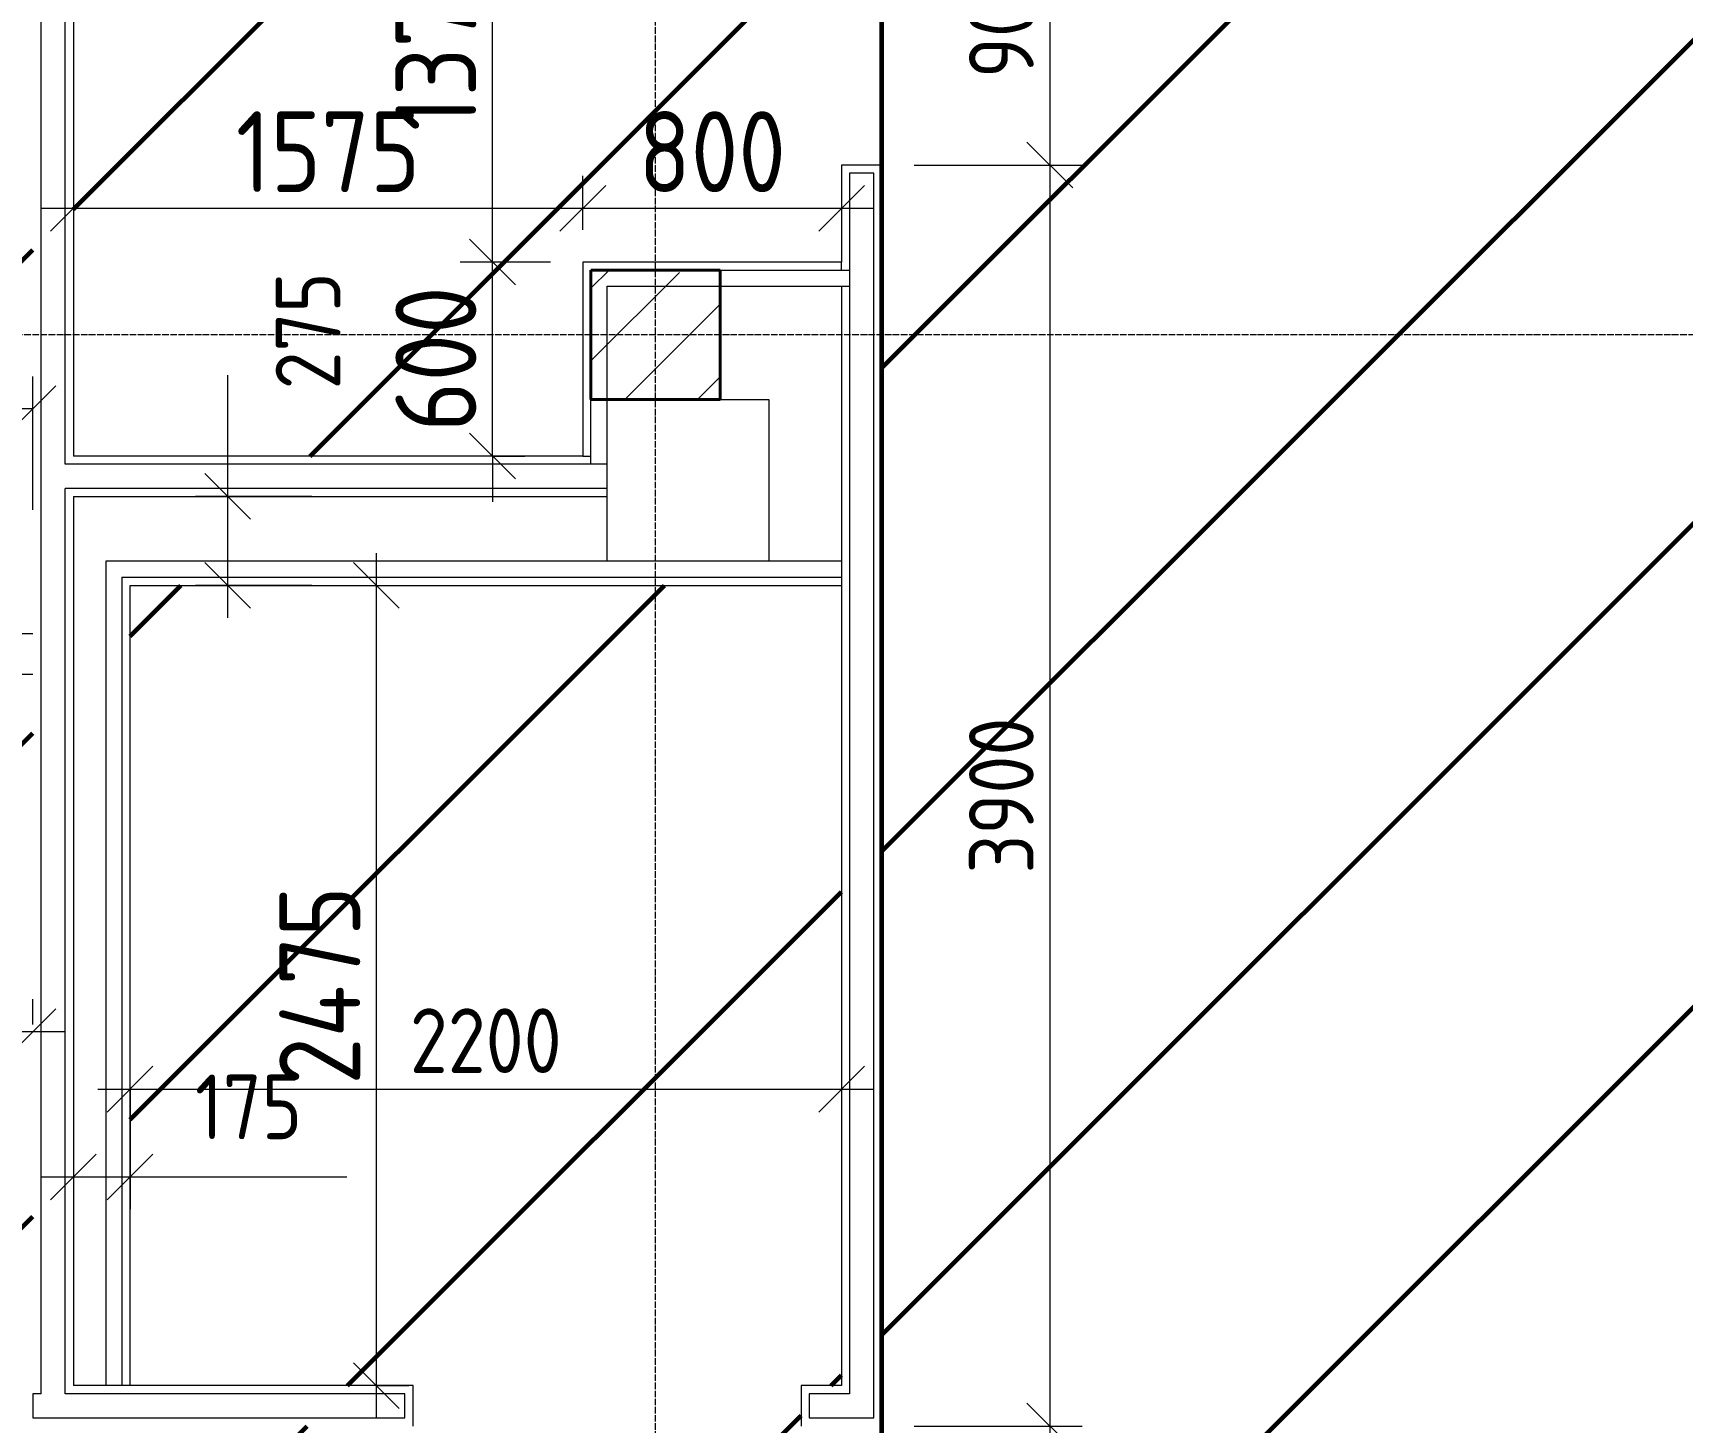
# Model space of a CAD drawing. Header units: millimetres. Extents: x -56773 to 323062, y -262288 to 76460.
# Drawn here: x -15516 to -10417, y -192586 to -188290 of the extents above; entities that cross this region are included whole.
import ezdxf

# ---------------------------------------------------------------- set-up
doc = ezdxf.new("R2010")
doc.units = ezdxf.units.MM
doc.linetypes.add('ADSK_Линия сетки', pattern=[25, 20, -2.5, 0, -2.5])
for name, color, linetype, lineweight in [('1.1)Стяжка керамзит  2 этаж', 5, 'Continuous', 60), ('Несущие колонны', 7, 'Continuous', 18), ('Оси', 7, 'Continuous', 9), ('Перекрытие', 7, 'Continuous', 18), ('Размеры', 7, 'Continuous', 9), ('Стены внутренние', 7, 'Continuous', 18), ('Стены штриховка', 7, 'Continuous', 9)]:
    doc.layers.add(name, color=color, linetype=linetype, lineweight=lineweight)
doc.styles.add('GOST Common_2', font='', dxfattribs={"width": 0.9, "height": 250})
doc.styles.add('GOST Common_3', font='', dxfattribs={"width": 0.9, "height": 200})
doc.styles.get('GOST Common_2').set_extended_font_data('GOST Common')
doc.styles.get('GOST Common_3').set_extended_font_data('GOST Common')
doc.dimstyles.new('ADSK_Основной_2_0', dxfattribs={"dimscale": 304.8, "dimtxt": 201.142999, "dimasz": 0.463911, "dimexe": 0.328084, "dimexo": 0.328084, "dimgap": 0.164042, "dimtad": 1, "dimdec": 3, "dimrnd": 0.001, "dimdsep": 46, "dimtxsty": 'GOST Common_3', "dimblk1": 'OBLIQUE', "dimblk2": 'OBLIQUE', "dimsah": 1, "dimcen": 0.09, "dimdle": 0.328084, "dimazin": 2, "dimtfac": 1, "dimtdec": 4, "dimtix": 1, "dimtmove": 0, "dimatfit": 3, "dimfxl": 1, "dimtvp": 1, "dimtolj": 1, "dimtzin": 0, "dimlwd": 20, "dimlwe": 20, "dimarcsym": 2})
doc.dimstyles.new('ADSK_Основной_2_0_2', dxfattribs={"dimscale": 304.8, "dimtxt": 201.142999, "dimasz": 0.463911, "dimexe": 0.328084, "dimexo": 0.328084, "dimgap": 0.164042, "dimtad": 1, "dimdec": 3, "dimrnd": 0.001, "dimdsep": 46, "dimtxsty": 'GOST Common_3', "dimblk1": 'OBLIQUE', "dimblk2": 'OBLIQUE', "dimsah": 1, "dimcen": 0.09, "dimdle": 0.328084, "dimazin": 2, "dimtfac": 1, "dimtdec": 4, "dimtix": 1, "dimtmove": 0, "dimatfit": 3, "dimfxl": 1, "dimtvp": 1, "dimtolj": 1, "dimtzin": 0, "dimlwd": 20, "dimlwe": 20, "dimarcsym": 2})
doc.dimstyles.new('ADSK_Основной_2_0_3', dxfattribs={"dimscale": 304.8, "dimtxt": 201.142999, "dimasz": 0.463911, "dimexe": 0.328084, "dimexo": 0.328084, "dimgap": 0.164042, "dimtad": 1, "dimdec": 3, "dimrnd": 0.001, "dimdsep": 46, "dimtxsty": 'GOST Common_2', "dimblk1": 'OBLIQUE', "dimblk2": 'OBLIQUE', "dimsah": 1, "dimcen": 0.09, "dimdle": 0.328084, "dimazin": 2, "dimtfac": 1, "dimtdec": 4, "dimtix": 1, "dimtmove": 0, "dimatfit": 3, "dimfxl": 1, "dimtvp": 1, "dimtolj": 1, "dimtzin": 0, "dimlwd": 20, "dimlwe": 20, "dimarcsym": 2})

# ---------------------------------------------------------------- blocks, each defined once
blk = doc.blocks.new('ADSK_КолоннаЖБ_Прямоугольная - 400x400 мм-1807142-Кладочный план 4-го этажа')
at = {"layer": 'Несущие колонны', "lineweight": 40}
for p, q in [((-200, 200), (200, 200)), ((-200, -200), (-200, 200)), ((200, 200), (200, -200)), ((200, -200), (-200, -200))]:
    blk.add_line(p, q, dxfattribs=at)
blk = doc.blocks.new('_Oblique')
at = {"color": 0, "linetype": 'ByBlock', "lineweight": -2}
blk.add_line((-0.5, -0.5), (0.5, 0.5), dxfattribs=at)
blk = doc.blocks.new('*D6336')
at = {"layer": 'Defpoints', "color": 0, "transparency": 16777216}
for p in [(-12890.6, -187798.5), (-12890.6, -188698.5), (-12371.5, -188698.5)]:
    blk.add_point(p, dxfattribs=at)
at = {"layer": 'Размеры', "color": 0, "lineweight": 20, "transparency": 16777216}
for p, q in [((-12371.5, -187698.5), (-12371.5, -188798.5)), ((-12790.6, -187798.5), (-12271.5, -187798.5)), ((-12790.6, -188698.5), (-12271.5, -188698.5))]:
    blk.add_line(p, q, dxfattribs=at)
at = {"layer": 'Размеры', "color": 0, "lineweight": 20, "transparency": 16777216, "xscale": 141.4, "yscale": 141.4, "zscale": 141.4}
for p, rotation in [((-12371.5, -187798.5), 90), ((-12371.5, -188698.5), 270)]:
    blk.add_blockref('_Oblique', p, dxfattribs=dict(at, rotation=rotation))
at = {"layer": 'Размеры', "color": 0, "lineweight": 9, "transparency": 16777216, "insert": (-12521.5, -188248.5), "char_height": 200, "width": 454.106, "attachment_point": 5, "rotation": 90, "style": 'GOST Common_3'}
blk.add_mtext('\\A1;900', dxfattribs=at)
blk = doc.blocks.new('*D6337')
at = {"layer": 'Defpoints', "color": 0, "transparency": 16777216}
for p in [(-12890.6, -188698.5), (-12890.6, -192598.5), (-12371.5, -192598.5)]:
    blk.add_point(p, dxfattribs=at)
at = {"layer": 'Размеры', "color": 0, "lineweight": 20, "transparency": 16777216}
for p, q in [((-12371.5, -188598.5), (-12371.5, -192698.5)), ((-12790.6, -188698.5), (-12271.5, -188698.5)), ((-12790.6, -192598.5), (-12271.5, -192598.5))]:
    blk.add_line(p, q, dxfattribs=at)
at = {"layer": 'Размеры', "color": 0, "lineweight": 20, "transparency": 16777216, "xscale": 141.4, "yscale": 141.4, "zscale": 141.4}
for p, rotation in [((-12371.5, -188698.5), 90), ((-12371.5, -192598.5), 270)]:
    blk.add_blockref('_Oblique', p, dxfattribs=dict(at, rotation=rotation))
at = {"layer": 'Размеры', "color": 0, "lineweight": 9, "transparency": 16777216, "insert": (-12521.5, -190648.5), "char_height": 200, "width": 605.475, "attachment_point": 5, "rotation": 90, "style": 'GOST Common_3'}
blk.add_mtext('\\A1;3900', dxfattribs=at)
blk = doc.blocks.new('*D6338')
at = {"layer": 'Defpoints', "color": 0, "transparency": 16777216}
for p in [(-12890.6, -192598.5), (-13015.6, -194998.5), (-12371.5, -194998.5)]:
    blk.add_point(p, dxfattribs=at)
at = {"layer": 'Размеры', "color": 0, "lineweight": 20, "transparency": 16777216}
for p, q in [((-12371.5, -192498.5), (-12371.5, -195098.5)), ((-12790.6, -192598.5), (-12271.5, -192598.5)), ((-12915.6, -194998.5), (-12271.5, -194998.5))]:
    blk.add_line(p, q, dxfattribs=at)
at = {"layer": 'Размеры', "color": 0, "lineweight": 20, "transparency": 16777216, "xscale": 141.4, "yscale": 141.4, "zscale": 141.4}
for p, rotation in [((-12371.5, -192598.5), 90), ((-12371.5, -194998.5), 270)]:
    blk.add_blockref('_Oblique', p, dxfattribs=dict(at, rotation=rotation))
at = {"layer": 'Размеры', "color": 0, "lineweight": 9, "transparency": 16777216, "insert": (-12521.5, -193798.5), "char_height": 200, "width": 625.93, "attachment_point": 5, "rotation": 90, "style": 'GOST Common_3'}
blk.add_mtext('\\A1;2400', dxfattribs=at)
blk = doc.blocks.new('*D6383')
at = {"layer": 'Defpoints', "color": 0, "transparency": 16777216}
for p in [(-16790.6, -191248.5), (-15515.6, -191378.6), (-15515.6, -191456.7)]:
    blk.add_point(p, dxfattribs=at)
at = {"layer": 'Размеры', "color": 0, "lineweight": 20, "transparency": 16777216}
for p, q in [((-15515.6, -191356.7), (-15515.6, -191278.6)), ((-16790.6, -191348.5), (-16790.6, -191478.6)), ((-16890.6, -191378.6), (-15415.6, -191378.6))]:
    blk.add_line(p, q, dxfattribs=at)
at = {"layer": 'Размеры', "color": 0, "lineweight": 20, "transparency": 16777216, "xscale": 141.4, "yscale": 141.4, "zscale": 141.4, "rotation": 180}
blk.add_blockref('_Oblique', (-16790.6, -191378.6), dxfattribs=at)
at = {"layer": 'Размеры', "color": 0, "lineweight": 20, "transparency": 16777216, "xscale": 141.4, "yscale": 141.4, "zscale": 141.4}
blk.add_blockref('_Oblique', (-15515.6, -191378.6), dxfattribs=at)
at = {"layer": 'Размеры', "color": 0, "lineweight": 9, "transparency": 16777216, "insert": (-16474.1, -191062), "char_height": 200, "width": 560.473, "attachment_point": 1, "line_spacing_factor": 1.022761, "style": 'GOST Common_3'}
blk.add_mtext('\\A1;1275', dxfattribs=at)
blk = doc.blocks.new('*D6386')
at = {"layer": 'Defpoints', "color": 0, "transparency": 16777216}
for p in [(-15515.6, -189452.4), (-15515.6, -189864.5), (-15690.6, -190148.5)]:
    blk.add_point(p, dxfattribs=at)
at = {"layer": 'Размеры', "color": 0, "lineweight": 20, "transparency": 16777216}
for p, q in [((-15690.6, -190048.5), (-15690.6, -189352.4)), ((-15515.6, -189764.5), (-15515.6, -189352.4)), ((-15690.6, -189452.4), (-16360.6, -189452.4)), ((-15515.6, -189452.4), (-15790.6, -189452.4))]:
    blk.add_line(p, q, dxfattribs=at)
at = {"layer": 'Размеры', "color": 0, "lineweight": 20, "transparency": 16777216, "xscale": 141.4, "yscale": 141.4, "zscale": 141.4, "rotation": 180}
blk.add_blockref('_Oblique', (-15690.6, -189452.4), dxfattribs=at)
at = {"layer": 'Размеры', "color": 0, "lineweight": 20, "transparency": 16777216, "xscale": 141.4, "yscale": 141.4, "zscale": 141.4}
blk.add_blockref('_Oblique', (-15515.6, -189452.4), dxfattribs=at)
at = {"layer": 'Размеры', "color": 0, "lineweight": 9, "transparency": 16777216, "insert": (-16300.9, -189135.7), "char_height": 200, "width": 409.104, "attachment_point": 1, "line_spacing_factor": 1.022761, "style": 'GOST Common_3'}
blk.add_mtext('\\A1;175', dxfattribs=at)
blk = doc.blocks.new('*D6389')
at = {"layer": 'Defpoints', "color": 0, "transparency": 16777216}
for p in [(-15390.6, -191456.7), (-15215.6, -191456.7), (-15215.6, -191827.8)]:
    blk.add_point(p, dxfattribs=at)
at = {"layer": 'Размеры', "color": 0, "lineweight": 20, "transparency": 16777216}
for p, q in [((-15390.6, -191556.7), (-15390.6, -191927.8)), ((-15215.6, -191556.7), (-15215.6, -191927.8)), ((-15490.6, -191827.8), (-15215.6, -191827.8)), ((-15215.6, -191827.8), (-14545.7, -191827.8))]:
    blk.add_line(p, q, dxfattribs=at)
at = {"layer": 'Размеры', "color": 0, "lineweight": 20, "transparency": 16777216, "xscale": 141.4, "yscale": 141.4, "zscale": 141.4, "rotation": 180}
blk.add_blockref('_Oblique', (-15390.6, -191827.8), dxfattribs=at)
at = {"layer": 'Размеры', "color": 0, "lineweight": 20, "transparency": 16777216, "xscale": 141.4, "yscale": 141.4, "zscale": 141.4}
blk.add_blockref('_Oblique', (-15215.6, -191827.8), dxfattribs=at)
at = {"layer": 'Размеры', "color": 0, "lineweight": 9, "transparency": 16777216, "insert": (-15014.5, -191511.2), "char_height": 200, "width": 409.104, "attachment_point": 1, "line_spacing_factor": 1.022761, "style": 'GOST Common_3'}
blk.add_mtext('\\A1;175', dxfattribs=at)
blk = doc.blocks.new('*D6390')
at = {"layer": 'Defpoints', "color": 0, "transparency": 16777216}
for p in [(-15215.6, -191456.7), (-13015.6, -191456.7), (-13015.6, -191556.6)]:
    blk.add_point(p, dxfattribs=at)
at = {"layer": 'Размеры', "color": 0, "lineweight": 20, "transparency": 16777216}
for p, q in [((-15315.6, -191556.6), (-12915.6, -191556.6)), ((-15215.6, -191556.7), (-15215.6, -191656.6)), ((-13015.6, -191556.7), (-13015.6, -191656.6))]:
    blk.add_line(p, q, dxfattribs=at)
at = {"layer": 'Размеры', "color": 0, "lineweight": 20, "transparency": 16777216, "xscale": 141.4, "yscale": 141.4, "zscale": 141.4, "rotation": 180}
blk.add_blockref('_Oblique', (-15215.6, -191556.6), dxfattribs=at)
at = {"layer": 'Размеры', "color": 0, "lineweight": 20, "transparency": 16777216, "xscale": 141.4, "yscale": 141.4, "zscale": 141.4}
blk.add_blockref('_Oblique', (-13015.6, -191556.6), dxfattribs=at)
at = {"layer": 'Размеры', "color": 0, "lineweight": 9, "transparency": 16777216, "insert": (-14115.6, -191406.6), "char_height": 200, "width": 605.475, "attachment_point": 5, "style": 'GOST Common_3'}
blk.add_mtext('\\A1;2200', dxfattribs=at)
blk = doc.blocks.new('*D6391')
at = {"layer": 'Defpoints', "color": 0, "transparency": 16777216}
for p in [(-14553.8, -189998.5), (-14453.8, -189998.5), (-14553.8, -192473.5)]:
    blk.add_point(p, dxfattribs=at)
at = {"layer": 'Размеры', "color": 0, "lineweight": 20, "transparency": 16777216}
for p, q in [((-14453.8, -192573.5), (-14453.8, -189898.5)), ((-14453.8, -189998.5), (-14353.8, -189998.5)), ((-14453.8, -192473.5), (-14353.8, -192473.5))]:
    blk.add_line(p, q, dxfattribs=at)
at = {"layer": 'Размеры', "color": 0, "lineweight": 20, "transparency": 16777216, "xscale": 141.4, "yscale": 141.4, "zscale": 141.4}
for p, rotation in [((-14453.8, -189998.5), 90), ((-14453.8, -192473.5), 270)]:
    blk.add_blockref('_Oblique', p, dxfattribs=dict(at, rotation=rotation))
at = {"layer": 'Размеры', "color": 0, "lineweight": 9, "transparency": 16777216, "insert": (-14628.8, -191236), "char_height": 250, "width": 625.93, "attachment_point": 5, "rotation": 90, "style": 'GOST Common_2'}
blk.add_mtext('\\A1;2475', dxfattribs=at)
blk = doc.blocks.new('*D6392')
at = {"layer": 'Defpoints', "color": 0, "transparency": 16777216}
for p in [(-14913.3, -189723.5), (-14553.8, -189723.5), (-14553.8, -189998.5)]:
    blk.add_point(p, dxfattribs=at)
at = {"layer": 'Размеры', "color": 0, "lineweight": 20, "transparency": 16777216}
for p, q in [((-14913.3, -189723.5), (-14913.3, -189348.8)), ((-14653.8, -189723.5), (-15013.3, -189723.5)), ((-14913.3, -190098.5), (-14913.3, -189723.5)), ((-14653.8, -189998.5), (-15013.3, -189998.5))]:
    blk.add_line(p, q, dxfattribs=at)
at = {"layer": 'Размеры', "color": 0, "lineweight": 20, "transparency": 16777216, "xscale": 141.4, "yscale": 141.4, "zscale": 141.4}
for p, rotation in [((-14913.3, -189723.5), 90), ((-14913.3, -189998.5), 270)]:
    blk.add_blockref('_Oblique', p, dxfattribs=dict(at, rotation=rotation))
at = {"layer": 'Размеры', "color": 0, "lineweight": 9, "transparency": 16777216, "insert": (-14765.2, -189392.6), "char_height": 200, "width": 454.106, "attachment_point": 1, "rotation": 90, "line_spacing_factor": 1.022761, "style": 'GOST Common_3'}
blk.add_mtext('\\A1;275', dxfattribs=at)
blk = doc.blocks.new('*D6393')
at = {"layer": 'Defpoints', "color": 0, "transparency": 16777216}
for p in [(-15390.6, -188732.3), (-13815.6, -188832.3), (-13815.6, -188998.5)]:
    blk.add_point(p, dxfattribs=at)
at = {"layer": 'Размеры', "color": 0, "lineweight": 20, "transparency": 16777216}
for p, q in [((-13815.6, -188898.5), (-13815.6, -188732.3)), ((-15490.6, -188832.3), (-13715.6, -188832.3)), ((-15390.6, -188832.3), (-15390.6, -188932.3))]:
    blk.add_line(p, q, dxfattribs=at)
at = {"layer": 'Размеры', "color": 0, "lineweight": 20, "transparency": 16777216, "xscale": 141.4, "yscale": 141.4, "zscale": 141.4, "rotation": 180}
blk.add_blockref('_Oblique', (-15390.6, -188832.3), dxfattribs=at)
at = {"layer": 'Размеры', "color": 0, "lineweight": 20, "transparency": 16777216, "xscale": 141.4, "yscale": 141.4, "zscale": 141.4}
blk.add_blockref('_Oblique', (-13815.6, -188832.3), dxfattribs=at)
at = {"layer": 'Размеры', "color": 0, "lineweight": 9, "transparency": 16777216, "insert": (-14603.1, -188657.3), "char_height": 250, "width": 560.473, "attachment_point": 5, "style": 'GOST Common_2'}
blk.add_mtext('\\A1;1575', dxfattribs=at)
blk = doc.blocks.new('*D6394')
at = {"layer": 'Defpoints', "color": 0, "transparency": 16777216}
for p in [(-13015.6, -188732.3), (-13015.6, -188832.3), (-13815.6, -188998.5)]:
    blk.add_point(p, dxfattribs=at)
at = {"layer": 'Размеры', "color": 0, "lineweight": 20, "transparency": 16777216}
for p, q in [((-13815.6, -188898.5), (-13815.6, -188732.3)), ((-13915.6, -188832.3), (-12915.6, -188832.3)), ((-13015.6, -188832.3), (-13015.6, -188932.3))]:
    blk.add_line(p, q, dxfattribs=at)
at = {"layer": 'Размеры', "color": 0, "lineweight": 20, "transparency": 16777216, "xscale": 141.4, "yscale": 141.4, "zscale": 141.4, "rotation": 180}
blk.add_blockref('_Oblique', (-13815.6, -188832.3), dxfattribs=at)
at = {"layer": 'Размеры', "color": 0, "lineweight": 20, "transparency": 16777216, "xscale": 141.4, "yscale": 141.4, "zscale": 141.4}
blk.add_blockref('_Oblique', (-13015.6, -188832.3), dxfattribs=at)
at = {"layer": 'Размеры', "color": 0, "lineweight": 9, "transparency": 16777216, "insert": (-13415.6, -188657.3), "char_height": 250, "width": 454.106, "attachment_point": 5, "style": 'GOST Common_2'}
blk.add_mtext('\\A1;800', dxfattribs=at)
blk = doc.blocks.new('*D6395')
at = {"layer": 'Defpoints', "color": 0, "transparency": 16777216}
for p in [(-14094.9, -188998.5), (-13815.6, -188998.5), (-14194.9, -189598.5)]:
    blk.add_point(p, dxfattribs=at)
at = {"layer": 'Размеры', "color": 0, "lineweight": 20, "transparency": 16777216}
for p, q in [((-14094.9, -188998.5), (-14094.9, -188857.1)), ((-13915.6, -188998.5), (-14194.9, -188998.5)), ((-14094.9, -189598.5), (-14094.9, -188998.5)), ((-14094.9, -189598.5), (-13994.9, -189598.5)), ((-14094.9, -189598.5), (-14094.9, -189739.9))]:
    blk.add_line(p, q, dxfattribs=at)
at = {"layer": 'Размеры', "color": 0, "lineweight": 20, "transparency": 16777216, "xscale": 141.4, "yscale": 141.4, "zscale": 141.4}
for p, rotation in [((-14094.9, -188998.5), 270), ((-14094.9, -189598.5), 90)]:
    blk.add_blockref('_Oblique', p, dxfattribs=dict(at, rotation=rotation))
at = {"layer": 'Размеры', "color": 0, "lineweight": 9, "transparency": 16777216, "insert": (-14269.9, -189298.5), "char_height": 250, "width": 454.106, "attachment_point": 5, "rotation": 90, "style": 'GOST Common_2'}
blk.add_mtext('\\A1;600', dxfattribs=at)
blk = doc.blocks.new('*D6396')
at = {"layer": 'Defpoints', "color": 0, "transparency": 16777216}
for p in [(-14194.9, -187623.5), (-14094.9, -187623.5), (-13815.6, -188998.5)]:
    blk.add_point(p, dxfattribs=at)
at = {"layer": 'Размеры', "color": 0, "lineweight": 20, "transparency": 16777216}
for p, q in [((-14094.9, -189098.5), (-14094.9, -187523.5)), ((-14094.9, -187623.5), (-13994.9, -187623.5)), ((-13915.6, -188998.5), (-14194.9, -188998.5))]:
    blk.add_line(p, q, dxfattribs=at)
at = {"layer": 'Размеры', "color": 0, "lineweight": 20, "transparency": 16777216, "xscale": 141.4, "yscale": 141.4, "zscale": 141.4}
for p, rotation in [((-14094.9, -187623.5), 90), ((-14094.9, -188998.5), 270)]:
    blk.add_blockref('_Oblique', p, dxfattribs=dict(at, rotation=rotation))
at = {"layer": 'Размеры', "color": 0, "lineweight": 9, "transparency": 16777216, "insert": (-14269.9, -188311), "char_height": 250, "width": 560.473, "attachment_point": 5, "rotation": 90, "style": 'GOST Common_2'}
blk.add_mtext('\\A1;1375', dxfattribs=at)

msp = doc.modelspace()

# ---------------------------------------------------------------- hatches: boundary and pattern name
at = {"layer": '1.1)Стяжка керамзит  2 этаж', "transparency": 33554687}
h = msp.add_hatch(dxfattribs=at)
h.set_pattern_fill('ANSI31', color=5, scale=333)
h.paths.add_polyline_path([(-9515.6385, -189498.4914), (-9640.6385, -189498.4914), (-9640.6385, -190548.4914), (-9765.6385, -190548.4914), (-9765.6385, -187843.4914), (-9640.6385, -187843.4914), (-9640.6385, -187943.4914), (-9515.6385, -187943.4914), (-9515.6385, -186643.4914), (-9640.6385, -186643.4914), (-9640.6385, -186743.4914), (-9765.6385, -186743.4914), (-9765.6385, -186538.4914), (-9765.6385, -186038.4914), (-9765.6385, -185848.4914), (-9765.6385, -185248.4914), (-9765.6385, -184728.4914), (-9765.6385, -184068.4914), (-9765.6385, -182048.4914), (-9640.6385, -182048.4914), (-9640.6385, -182198.4914), (-9515.6385, -182198.4914), (-9515.6385, -180798.4914), (-9640.6385, -180798.4914), (-9640.6385, -180948.4914), (-9765.6385, -180948.4914), (-9765.6385, -179748.4914), (-12890.6385, -179748.4914), (-12890.6385, -205573.4914), (-9515.6385, -205573.4914), (-9515.6385, -195798.4914), (-9640.6385, -195798.4914), (-9740.6385, -195798.4914), (-9765.6385, -195798.4914), (-9765.6385, -194723.4914), (-9640.6385, -194723.4914), (-9640.6385, -194998.4914), (-9515.6385, -194998.4914), (-9515.6385, -192473.4914), (-9640.6385, -192473.4914), (-9640.6385, -193673.4914), (-9765.6385, -193673.4914), (-9765.6385, -191598.4914), (-9640.6385, -191598.4914), (-9640.6385, -192348.4914), (-9515.6385, -192348.4914)])
h.paths.add_polyline_path([(-12770.185, -182943.7312), (-12010.185, -182943.7312), (-12010.185, -182938.7312), (-12770.185, -182938.7312)], flags=16)
h.paths.add_polyline_path([(-12010.185, -183904.7961), (-12770.185, -183904.7961), (-12770.185, -183909.7961), (-12010.185, -183909.7961)], flags=16)
h = msp.add_hatch(dxfattribs=at)
h.set_pattern_fill('ANSI31', color=5, scale=333)
h.paths.add_polyline_path([(-12890.6385, -187798.4914), (-13015.6385, -187798.4914), (-13015.6385, -187623.4914), (-15390.6385, -187623.4914), (-15390.6385, -189598.4914), (-13815.6385, -189598.4914), (-13815.6385, -188998.4914), (-13015.6385, -188998.4914), (-13015.6385, -188698.4914), (-12890.6385, -188698.4914)])
h = msp.add_hatch(dxfattribs=at)
h.set_pattern_fill('ANSI31', color=5, scale=333)
h.paths.add_polyline_path([(-12890.6385, -192598.4914), (-13140.6385, -192598.4914), (-13140.6385, -192473.4914), (-13015.6385, -192473.4914), (-13015.6385, -189998.4914), (-15215.6385, -189998.4914), (-15215.6385, -192473.4914), (-14340.6385, -192473.4914), (-14340.6385, -192598.4914), (-15540.6385, -192598.4914), (-15540.6385, -192473.4914), (-15515.6385, -192473.4914), (-15515.6385, -190273.4914), (-15690.6385, -190273.4914), (-15690.6385, -190148.4914), (-15515.6385, -190148.4914), (-15515.6385, -188098.4914), (-16790.6385, -188098.4914), (-16790.6385, -190148.4914), (-16590.6385, -190148.4914), (-16590.6385, -190273.4914), (-16790.6385, -190273.4914), (-16790.6385, -191248.4914), (-16965.6385, -191248.4914), (-16965.6385, -192473.4914), (-16440.6385, -192473.4914), (-16440.6385, -192598.4914), (-18415.6385, -192598.4914), (-18415.6385, -192473.4914), (-17090.6385, -192473.4914), (-17090.6385, -189548.4914), (-17290.6385, -189548.4914), (-17290.6385, -189498.4914), (-17090.6385, -189498.4914), (-17090.6385, -187898.4914), (-18290.6385, -187898.4914), (-18290.6385, -189498.4914), (-18030.6385, -189498.4914), (-18030.6385, -189548.4914), (-18440.6385, -189548.4914), (-18440.6385, -189498.4914), (-18340.6385, -189498.4914), (-18340.6385, -187898.4914), (-19540.6385, -187898.4914), (-19540.6385, -189023.4914), (-19390.6385, -189023.4914), (-19390.6385, -189423.4914), (-19540.6385, -189423.4914), (-19540.6385, -189498.4914), (-19180.6385, -189498.4914), (-19180.6385, -189548.4914), (-19540.6385, -189548.4914), (-19540.6385, -190023.4914), (-19540.6385, -191673.4914), (-19540.6385, -192473.4914), (-19315.6385, -192473.4914), (-19315.6385, -192598.4914), (-19540.6385, -192598.4914), (-19540.6385, -192823.4914), (-19540.6385, -194473.4914), (-19540.6385, -194998.4914), (-13015.6385, -194998.4914), (-13015.6385, -196523.4914), (-13140.6385, -196523.4914), (-13140.6385, -196398.4914), (-13865.6385, -196398.4914), (-13865.6385, -195123.4914), (-19390.6385, -195123.4914), (-19390.6385, -195423.4914), (-19540.6385, -195423.4914), (-19540.6385, -196623.4914), (-19540.6385, -198273.4914), (-19540.6385, -199423.4914), (-19390.6385, -199423.4914), (-13865.6385, -199423.4914), (-13865.6385, -197848.4914), (-13140.6385, -197848.4914), (-13140.6385, -197723.4914), (-13015.6385, -197723.4914), (-13015.6385, -197943.4914), (-13015.6385, -198803.4914), (-13015.6385, -200723.4914), (-13140.6385, -200723.4914), (-13140.6385, -200598.4914), (-13865.6385, -200598.4914), (-13865.6385, -199548.4914), (-19390.6385, -199548.4914), (-19390.6385, -199823.4914), (-19540.6385, -199823.4914), (-19540.6385, -200423.4914), (-19540.6385, -202073.4914), (-19540.6385, -202598.4914), (-13865.6385, -202598.4914), (-13865.6385, -202048.4914), (-13140.6385, -202048.4914), (-13140.6385, -201923.4914), (-13015.6385, -201923.4914), (-13015.6385, -203248.4914), (-13140.6385, -203248.4914), (-13140.6385, -203123.4914), (-13865.6385, -203123.4914), (-13865.6385, -202723.4914), (-19540.6385, -202723.4914), (-19540.6385, -205423.4914), (-19390.6385, -205423.4914), (-19390.6385, -205573.4914), (-18790.6385, -205573.4914), (-17140.6385, -205573.4914), (-15990.6385, -205573.4914), (-14340.6385, -205573.4914), (-13865.6385, -205573.4914), (-13865.6385, -204573.4914), (-13140.6385, -204573.4914), (-13140.6385, -204448.4914), (-13015.6385, -204448.4914), (-13015.6385, -205573.4914), (-12890.6385, -205573.4914)])
at = {"layer": 'Несущие колонны', "lineweight": 9}
h = msp.add_hatch(dxfattribs=at)
h.set_pattern_fill('FP_1', color=256, style=0, pattern_type=2)
h.set_pattern_definition([(45, (9.36, -198628.46), (-224.5064, 224.5064), []), (45, (233.87, -198628.46), (-224.5064, 224.5064), [396.875, -79.375, 3.353, -76.022])])
h.paths.add_polyline_path([(-13790.6385, -189423.4914), (-13390.6385, -189423.4914), (-13390.6385, -189023.4914), (-13790.6385, -189023.4914)])

# ---------------------------------------------------------------- linework, layer by layer
at = {"layer": '1.1)Стяжка керамзит  2 этаж'}
msp.add_lwpolyline([(-9515.6385, -205573.4914), (-12890.6385, -205573.4914), (-12890.6385, -179748.4914), (-9515.6385, -179748.4914)], close=True, dxfattribs=at)
at = {"layer": 'Несущие колонны', "lineweight": 9}
for p, q in [((-13390.6385, -189023.4914), (-13790.6385, -189023.4914)), ((-13790.6385, -189023.4914), (-13790.6385, -189423.4914)), ((-13390.6385, -189423.4914), (-13390.6385, -189023.4914)), ((-13790.6385, -189423.4914), (-13390.6385, -189423.4914))]:
    msp.add_line(p, q, dxfattribs=at)
at = {"layer": 'Оси', "linetype": 'ADSK_Линия сетки', "lineweight": 5}
for p, q in [((-13590.6385, -209602.3427), (-13590.6385, -174127.5463)), ((62563.3938, -189223.4914), (-25230.7352, -189223.4914))]:
    msp.add_line(p, q, dxfattribs=at)
at = {"layer": 'Перекрытие'}
for p, q in [((-13390.6385, -189423.4914), (-13240.6385, -189423.4914)), ((-13240.6385, -189423.4914), (-13240.6385, -189923.4914)), ((-13740.6385, -189923.4914), (-13740.6385, -189723.4914))]:
    msp.add_line(p, q, dxfattribs=at)
at = {"layer": 'Стены внутренние', "lineweight": 5}
for p, q in [((-15390.6385, -187623.4914), (-15390.6385, -189598.4914)), ((-13015.6385, -188698.4914), (-13015.6385, -188998.4914)), ((-12890.6385, -188698.4914), (-13015.6385, -188698.4914)), ((-12890.6385, -192598.4914), (-12890.6385, -188698.4914)), ((-13015.6385, -188998.4914), (-13815.6385, -188998.4914)), ((-13815.6385, -188998.4914), (-13815.6385, -189598.4914)), ((-13740.6385, -189073.4914), (-13015.6385, -189073.4914)), ((-13740.6385, -189723.4914), (-13740.6385, -189073.4914)), ((-13015.6385, -189073.4914), (-13015.6385, -192473.4914)), ((-13815.6385, -189598.4914), (-15390.6385, -189598.4914)), ((-15390.6385, -189723.4914), (-15390.6385, -192473.4914)), ((-15390.6385, -189723.4914), (-13740.6385, -189723.4914)), ((-15290.6385, -189923.4914), (-15290.6385, -192473.4914)), ((-13015.6385, -189923.4914), (-15290.6385, -189923.4914)), ((-15215.6385, -192473.4914), (-15215.6385, -189998.4914)), ((-15215.6385, -189998.4914), (-13015.6385, -189998.4914)), ((-15515.6385, -190148.4914), (-15690.6385, -190148.4914)), ((-15690.6385, -190273.4914), (-15515.6385, -190273.4914)), ((-14340.6385, -192473.4914), (-15390.6385, -192473.4914)), ((-14340.6385, -192598.4914), (-14340.6385, -192473.4914)), ((-13015.6385, -192473.4914), (-13140.6385, -192473.4914)), ((-13140.6385, -192473.4914), (-13140.6385, -192598.4914))]:
    msp.add_line(p, q, dxfattribs=at)
at = {"layer": 'Стены штриховка', "lineweight": 9}
for p, q in [((-15490.6385, -192498.4914), (-15490.6385, -187623.4914)), ((-15415.6385, -189623.4914), (-15415.6385, -187623.4914)), ((-12990.6385, -188723.4914), (-12990.6385, -192498.4914)), ((-12915.6385, -188723.4914), (-12990.6385, -188723.4914)), ((-12915.6385, -192573.4914), (-12915.6385, -188723.4914)), ((-13015.6385, -189023.4914), (-13015.6385, -188998.4914)), ((-13790.6385, -189023.4914), (-12990.6385, -189023.4914)), ((-13790.6385, -189623.4914), (-13790.6385, -189023.4914)), ((-13015.6385, -189073.4914), (-12990.6385, -189073.4914)), ((-13815.6385, -189598.4914), (-13790.6385, -189598.4914)), ((-13740.6385, -189623.4914), (-15415.6385, -189623.4914)), ((-15415.6385, -192498.4914), (-15415.6385, -189698.4914)), ((-13740.6385, -189698.4914), (-15415.6385, -189698.4914)), ((-15240.6385, -189973.4914), (-15240.6385, -192473.4914)), ((-15240.6385, -189973.4914), (-13015.6385, -189973.4914)), ((-15490.6385, -192498.4914), (-15515.6385, -192498.4914)), ((-15515.6385, -192498.4914), (-15515.6385, -192573.4914)), ((-14365.6385, -192498.4914), (-15415.6385, -192498.4914)), ((-14365.6385, -192573.4914), (-14365.6385, -192498.4914)), ((-13115.6385, -192498.4914), (-13115.6385, -192573.4914)), ((-12990.6385, -192498.4914), (-13115.6385, -192498.4914)), ((-15515.6385, -192573.4914), (-14365.6385, -192573.4914)), ((-13115.6385, -192573.4914), (-12915.6385, -192573.4914))]:
    msp.add_line(p, q, dxfattribs=at)

# ---------------------------------------------------------------- block references
at = {"layer": 'Несущие колонны', "lineweight": 40, "rotation": 89.9999999999999}
msp.add_blockref('ADSK_КолоннаЖБ_Прямоугольная - 400x400 мм-1807142-Кладочный план 4-го этажа', (-13590.6385, -189223.4914), dxfattribs=at)

# ---------------------------------------------------------------- dimensions: what is measured, and where the dimension line sits
at = {"layer": 'Размеры', "lineweight": 9}
for base, p1, p2, dimstyle, override, picture, middle in [((-14094.9104, -187623.4914), (-13815.6385, -188998.4914), (-14194.8953, -187623.4914), 'ADSK_Основной_2_0_3', {"dimpost": '<>', "dimfxl": 1426.345228}, '*D6396', (-14269.9104, -188310.9914)), ((-12371.4865, -188698.4914), (-12890.6385, -187798.4914), (-12890.6385, -188698.4914), 'ADSK_Основной_2_0_2', {"dimpost": '<>', "dimfxl": 900}, '*D6336', (-12521.4865, -188248.4914)), ((-12371.4865, -192598.4914), (-12890.6385, -188698.4914), (-12890.6385, -192598.4914), 'ADSK_Основной_2_0_2', {"dimpost": '<>', "dimfxl": 3900}, '*D6337', (-12521.4865, -190648.4914)), ((-14094.9104, -188998.4914), (-14194.8953, -189598.4914), (-13815.6385, -188998.4914), 'ADSK_Основной_2_0_3', {"dimpost": '<>', "dimfxl": 709.813856}, '*D6395', (-14269.9104, -189298.4914)), ((-14453.8209, -189998.4914), (-14553.8058, -192473.4914), (-14553.8058, -189998.4914), 'ADSK_Основной_2_0_3', {"dimpost": '<>', "dimfxl": 2475}, '*D6391', (-14628.8209, -191235.9914)), ((-12371.4865, -194998.4914), (-12890.6385, -192598.4914), (-13015.6385, -194998.4914), 'ADSK_Основной_2_0_2', {"dimpost": '<>', "dimfxl": 2403.253004}, '*D6338', (-12521.4865, -193798.4914))]:
    dim = msp.add_linear_dim(base=base, p1=p1, p2=p2, angle=90, dimstyle=dimstyle, override=override, dxfattribs=at)
    dim.commit()
    dim.dimension.update_dxf_attribs({"geometry": picture, "text_midpoint": middle})
for base, p1, p2, dimstyle, override, picture, middle in [((-13815.6385, -188832.2658), (-15390.6385, -188732.2809), (-13815.6385, -188998.4914), 'ADSK_Основной_2_0_3', {"dimpost": '<>', "dimfxl": 1597.339368}, '*D6393', (-14603.1385, -188657.2658)), ((-13015.6385, -188832.2658), (-13815.6385, -188998.4914), (-13015.6385, -188732.2809), 'ADSK_Основной_2_0_3', {"dimpost": '<>', "dimfxl": 843.129916}, '*D6394', (-13415.6385, -188657.2658)), ((-13015.6385, -191556.65), (-15215.6385, -191456.6651), (-13015.6385, -191456.6651), 'ADSK_Основной_2_0_2', {"dimpost": '<>', "dimfxl": 2200}, '*D6390', (-14115.6385, -191406.65))]:
    dim = msp.add_linear_dim(base=base, p1=p1, p2=p2, dimstyle=dimstyle, override=override, dxfattribs=at)
    dim.commit()
    dim.dimension.update_dxf_attribs({"geometry": picture, "text_midpoint": middle})
dim = msp.add_linear_dim(base=(-14913.2818, -189723.4914), p1=(-14553.8058, -189998.4914), p2=(-14553.8058, -189723.4914), angle=90, dimstyle='ADSK_Основной_2_0', override={"dimpost": '<>', "dimfxl": 275}, dxfattribs=at)
dim.commit()
dim.dimension.update_dxf_attribs({"geometry": '*D6392', "text_midpoint": (-14631.8532, -189348.8316), "dimtype": 160, "text_rotation": 90})
for base, p1, p2, override, picture, middle in [((-15515.6385, -189452.4064), (-15690.6385, -190148.4914), (-15515.6385, -189864.4748), {"dimpost": '<>', "dimfxl": 333.602217}, '*D6386', (-16096.3242, -189452.4064)), ((-15515.6385, -191378.6177), (-16790.6385, -191248.4914), (-15515.6385, -191456.6651), {"dimpost": '<>', "dimfxl": 1291.882842}, '*D6383', (-16193.8285, -191378.6177)), ((-15215.6385, -191827.8344), (-15390.6385, -191456.6651), (-15215.6385, -191456.6651), {"dimpost": '<>', "dimfxl": 175}, '*D6389', (-14809.9528, -191827.8344))]:
    dim = msp.add_linear_dim(base=base, p1=p1, p2=p2, dimstyle='ADSK_Основной_2_0', override=override, dxfattribs=at)
    dim.commit()
    dim.dimension.update_dxf_attribs({"geometry": picture, "text_midpoint": middle, "dimtype": 160})

doc.saveas('drawing.dxf')
